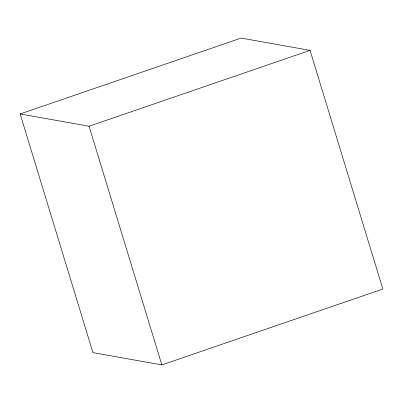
<?xml version="1.0" encoding="UTF-8"?>
<svg xmlns="http://www.w3.org/2000/svg" width="403" height="403" viewBox="0 0 403 403"><rect width="100%" height="100%" fill="white"/><g stroke="black" fill="none" stroke-linecap="round" stroke-linejoin="round"><path stroke-width="0.6" d="M20.15 113.958L241.15 38.094L310.063 50.37L382.85 289.042L161.85 364.906L92.937 352.63L20.15 113.958L89.058 126.235L310.063 50.37M89.058 126.235L161.85 364.906"/></g></svg>
